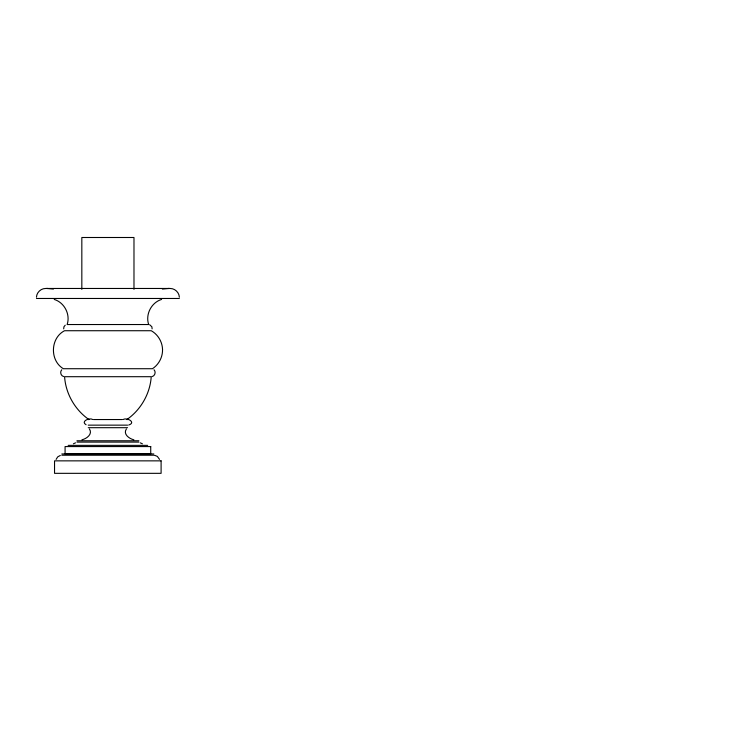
<?xml version="1.0" encoding="UTF-8"?>
<svg xmlns="http://www.w3.org/2000/svg" width="729" height="729" viewBox="0 0 729 729"><rect width="100%" height="100%" fill="white"/><g stroke="black" fill="none" stroke-linecap="round" stroke-linejoin="round"><path stroke-width="1.09" d="M152.124 328.852L151.878 326.802L149.682 324.724M36.45 297.195C36.641 292.438 40.942 288.383 45.708 288.465L170.103 288.465C174.86 288.383 179.17 292.438 179.361 297.195M56.115 459.388L57.719 456.873L60.325 455.434M126.409 428.953C122.773 434.065 129.306 438.849 133.89 439.787M61.792 369.74C59.678 371.836 60.753 375.845 63.66 376.565M65.218 325.198L63.933 326.802L63.687 328.852M126.901 419.539C140.852 409.826 150.092 393.687 151.231 376.702L64.58 376.702C65.71 393.687 74.959 409.826 88.911 419.539M75.543 442.831L73.401 443.797M161.556 299.437C151.359 302.535 145.244 314.436 148.67 324.533L67.141 324.533C70.558 314.436 64.444 302.535 54.247 299.437M152.151 376.565C155.058 375.845 156.124 371.836 154.019 369.74M81.921 439.787C86.505 438.849 93.039 434.065 89.394 428.953M128.696 425.043C136.46 422.556 127.128 417.125 123.119 419.521M162.376 289.076L168.554 288.493M167.934 288.493L169.474 288.465M126.709 419.539L127.839 419.521M36.459 298.471L179.343 298.471M92.683 419.521C89.485 417.343 80.318 421.462 86.068 424.734M93.549 419.539L122.262 419.539M88.245 425.144L127.557 425.144M88.245 427.695L127.557 427.695M76.928 440.763L138.884 440.763M76.928 442.102L138.884 442.102M68.152 445.373L147.659 445.373M61.81 453.948L153.828 453.948M61.81 455.224L153.828 455.224M87.972 419.521L89.102 419.539M46.337 288.465L47.877 288.493M47.257 288.493L53.436 289.076M154.584 455.279L157.346 456.4L159.533 459.388M142.41 443.797L140.269 442.831M133.981 289.377L133.981 237.499L81.83 237.499L81.83 289.377M162.54 349.373C162.767 357.01 158.876 364.555 152.461 368.719L63.35 368.719C49.599 360.5 50.292 338.046 64.553 330.729L151.258 330.729C157.929 334.465 162.285 341.746 162.54 349.373M150.73 446.567L65.081 446.567L65.081 453.83L150.73 453.83L150.73 446.567M161.1 460.856L54.538 460.856L54.538 473.331L161.1 473.331L161.1 460.856"/></g></svg>
